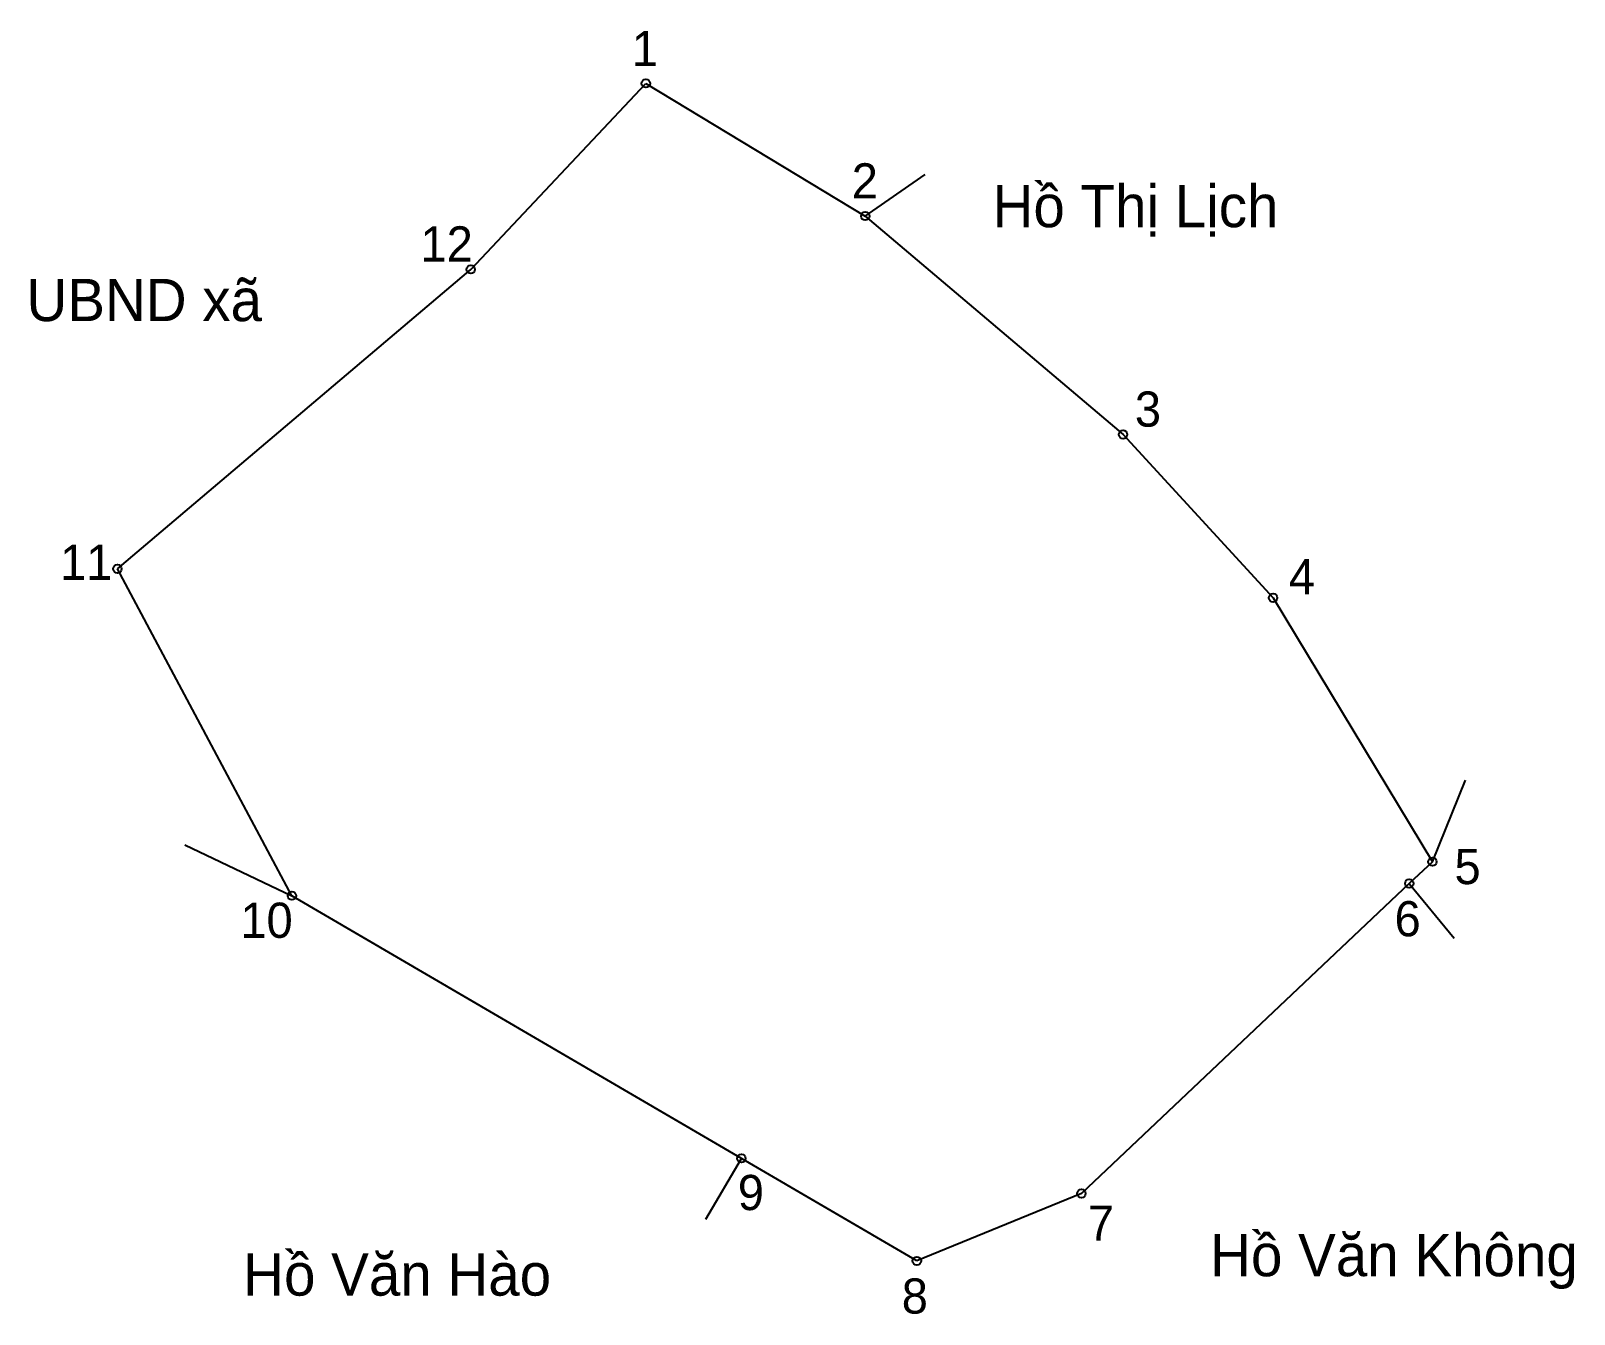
# Model space of a CAD drawing. Extents: x 547228 to 547356, y 1825210 to 1825317.
import ezdxf

# ---------------------------------------------------------------- set-up
doc = ezdxf.new("R2010")
doc.units = 0
for name, color, linetype in [('CanhThua', 7, 'Continuous'), ('MocDinhThua', 7, 'Continuous'), ('RauThua', 7, 'Continuous'), ('SoHieuDinhThua', 7, 'Continuous'), ('TenChuLanCan', 7, 'Continuous')]:
    doc.layers.add(name, color=color, linetype=linetype)

msp = doc.modelspace()

# ---------------------------------------------------------------- linework, layer by layer
at = {"layer": 'CanhThua'}
for p, q in [((547264.28, 1825297.43), (547278.92, 1825312.98)), ((547278.92, 1825312.98), (547297.25, 1825301.89)), ((547297.25, 1825301.89), (547318.79, 1825283.64)), ((547234.76, 1825272.41), (547264.28, 1825297.43)), ((547318.79, 1825283.64), (547331.33, 1825269.99)), ((547249.34, 1825245.09), (547234.76, 1825272.41)), ((547331.33, 1825269.99), (547344.64, 1825247.93)), ((547344.64, 1825247.93), (547342.71, 1825246.11)), ((547342.71, 1825246.11), (547315.31, 1825220.21)), ((547286.9, 1825223.14), (547249.34, 1825245.09)), ((547301.56, 1825214.57), (547286.9, 1825223.14)), ((547315.31, 1825220.21), (547301.56, 1825214.57))]:
    msp.add_line(p, q, dxfattribs=at)
at = {"layer": 'MocDinhThua'}
for centre in [(547278.92, 1825312.98), (547297.25, 1825301.89), (547264.28, 1825297.43), (547318.79, 1825283.64), (547234.76, 1825272.41), (547331.33, 1825269.99), (547344.64, 1825247.93), (547342.71, 1825246.11), (547249.34, 1825245.09), (547286.9, 1825223.14), (547315.31, 1825220.21), (547301.56, 1825214.57)]:
    msp.add_circle(centre, 0.353, dxfattribs=at)
at = {"layer": 'RauThua'}
for p, q in [((547297.25, 1825301.89), (547302.26, 1825305.36)), ((547344.64, 1825247.93), (547347.41, 1825254.74)), ((547240.39, 1825249.34), (547249.34, 1825245.09)), ((547342.71, 1825246.11), (547346.46, 1825241.55)), ((547283.94, 1825218.05), (547286.9, 1825223.14))]:
    msp.add_line(p, q, dxfattribs=at)

# ---------------------------------------------------------------- texts
at = {"layer": 'SoHieuDinhThua'}
for s, height, p in [('1', 2.94, (547277.75, 1825314.42)), ('2', 2.94, (547296.12, 1825303.36)), ('12', 2.943, (547260.08, 1825298.09)), ('3', 2.94, (547319.78, 1825284.29)), ('11', 2.943, (547229.96, 1825271.49)), ('4', 2.94, (547332.64, 1825270.29)), ('5', 2.94, (547346.49, 1825246.06)), ('10', 2.943, (547245.03, 1825241.57)), ('6', 2.94, (547341.48, 1825241.7)), ('9', 2.94, (547286.6, 1825218.82)), ('7', 2.94, (547315.85, 1825216.26)), ('8', 2.94, (547300.3, 1825210.17))]:
    msp.add_text(s, height=height, dxfattribs=at).set_placement(p)
at = {"layer": 'TenChuLanCan'}
for s, height, p in [('Hồ Thị Lịch', 3.5321, (547307.89, 1825300.96)), ('UBND xã', 3.532, (547227.16, 1825293.11)), ('Hồ Văn Không', 3.5321, (547326.07, 1825213.29)), ('Hồ Văn Hào', 3.532, (547245.27, 1825211.67))]:
    msp.add_text(s, height=height, dxfattribs=at).set_placement(p)

doc.saveas('drawing.dxf')
